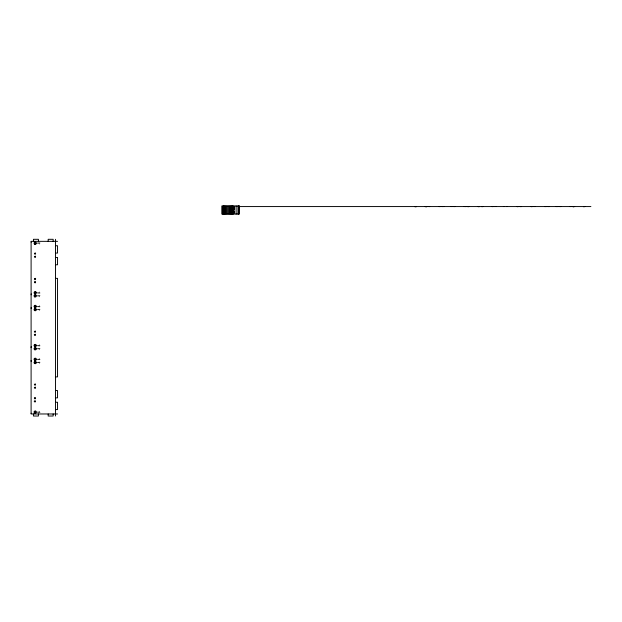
<?xml version="1.0" encoding="UTF-8"?>
<svg xmlns="http://www.w3.org/2000/svg" width="622" height="622" viewBox="0 0 622 622"><rect width="100%" height="100%" fill="white"/><g stroke="black" fill="none" stroke-linecap="round" stroke-linejoin="round"><path stroke-width="0.47" stroke-dasharray="3.11 2.33" d="M37.32 242.93L39.971 242.751L39.971 244.625L39.458 244.625L39.652 243.396L37.343 243.396M37.343 292.62L39.652 292.62L39.458 291.384L39.971 291.384L39.971 293.257L37.32 293.086M37.32 295.606L39.971 295.427L39.971 297.3L39.458 297.3L39.652 296.072L37.343 296.072M37.343 306.296L39.652 306.296L39.458 305.06L39.971 305.06L39.971 306.934L37.32 306.763M37.32 309.336L39.971 309.165L39.971 311.039L39.458 311.039L39.652 309.81L37.343 309.81M37.343 345.358L39.652 345.358L39.458 344.129L39.971 344.129L39.971 346.003L37.32 345.832M37.32 348.468L39.971 348.289L39.971 350.163L39.458 350.163L39.652 348.934L37.343 348.934M37.343 359.158L39.652 359.158L39.458 357.922L39.971 357.922L39.971 359.796L37.32 359.625M37.32 362.268L39.971 362.09L39.971 363.971L39.458 363.971L39.652 362.735L37.343 362.735M37.343 411.958L39.652 411.958L39.458 410.73L39.971 410.73L39.971 412.604L37.32 412.425M234.782 205.975L234.782 213.167M234.393 206.877L234.377 213.167M234.315 205.975L234.307 213.167M234.206 206.877L234.206 213.167M234.035 206.877L234.035 213.167M234.634 213.167L234.634 206.877L234.595 213.167"/><path stroke-width="0.93" d="M35.135 243.941L35.143 243.303L34.505 243.295M35.135 310.355L35.143 309.709L34.505 309.702M35.135 307.167L35.143 306.529L34.505 306.522M35.135 296.616L35.143 295.979L34.505 295.971M35.135 293.491L35.143 292.853L34.505 292.845M35.135 349.478L35.143 348.841L34.505 348.833M35.135 346.236L35.571 344.806L34.342 345.132L35.283 346.236L35.143 345.591L34.505 345.583M35.283 310.355L35.291 309.717L35.936 309.725M35.135 363.279L35.781 362.478L35.532 361.794L34.342 362.214L35.283 363.287L35.143 362.642L34.505 362.634M35.135 360.029L35.143 359.392L34.505 359.384M35.135 412.829L35.143 412.192L34.505 412.184M35.283 360.029L35.291 359.392L35.936 359.399M35.283 243.941L35.291 243.303L35.936 243.155L35.298 243.148L35.151 242.51L35.143 243.148L34.505 243.14M35.283 296.616L35.291 295.979L35.936 295.831L35.298 295.823L35.151 295.186L35.143 295.823L34.505 295.815M35.283 293.491L35.291 292.853L35.936 292.705L35.298 292.698L35.306 292.06L35.143 292.698L34.505 292.69M35.936 309.569L35.298 309.562L35.151 308.924L35.143 309.562L34.505 309.554M35.283 307.167L35.291 306.529L35.936 306.382L35.298 306.374L35.306 305.736L35.143 306.374L34.505 306.366M34.949 349.416C36.519 349.735 35.26 346.796 35.143 348.685L34.505 348.678M35.283 346.236L35.291 345.599L35.936 345.451L35.298 345.443L35.306 344.806L35.143 345.443L34.505 345.435M35.936 359.244L35.298 359.236L35.306 358.599L35.143 359.236L34.505 359.228M35.283 363.287L35.291 362.642L35.936 362.649L35.298 362.494L35.306 361.856L35.143 362.486L34.505 362.478M35.283 349.478L35.291 348.841L35.936 348.849M35.05 349.424C33.339 349.315 35.438 346.726 35.298 348.685L35.936 348.693M35.283 412.829L35.291 412.192L35.936 412.052L35.298 412.044L35.306 411.406L35.143 412.036L34.505 412.028M34.412 243.101C36.239 240.722 35.711 245.752 34.42 243.015M34.334 295.761C36.169 293.374 35.625 298.428 34.342 295.675M34.28 401.314C36.107 398.935 35.563 403.973 34.28 401.229M478.497 206.574L478.093 206.566L479.57 206.566L477.906 206.566L478.777 206.574M531.017 206.574L532.448 206.566L531.165 206.566M481.506 206.574L482.944 206.574L481.389 206.566M506.666 206.566L507.591 206.481M534.158 206.488C537.307 206.442 533.497 206.535 534.251 206.574M573.22 206.488L574.666 206.481L572.994 206.66M450.499 206.473L451.899 206.566M465.606 206.481L464.144 206.481L465.909 206.566L464.766 206.574M478.621 206.566L479.375 206.566L478.505 206.566M491.979 206.574L493.083 206.566M545.012 206.473L546.077 206.574L544.911 206.481M416.048 206.481L414.858 206.473M426.894 206.66L425.464 206.66L426.645 206.66M467.285 206.566C471.896 206.574 465.046 206.566 468.708 206.574M517.216 206.574L518.351 206.566M520.668 206.574L520.186 206.566L521.601 206.566M573.328 206.66C571.618 206.605 575.42 206.698 573.779 206.652M429.507 206.566L428.317 206.481L429.507 206.574M584.361 206.473L583.661 206.481L585.123 206.473M503.408 206.481L504.294 206.481M557.195 206.481L556.037 206.481L557.491 206.566L556.052 206.566L556.667 206.488M570.265 206.481C572.714 206.426 569.146 206.621 570.428 206.566M560.033 206.574C562.739 206.496 556.713 206.504 560.391 206.574M584.517 206.481L584.929 206.481M428.947 206.566L429.685 206.566M439.832 206.566L440.563 206.481L439.085 206.566L440.189 206.566M531.398 206.566L531.732 206.574M548.884 206.473L547.788 206.481L549.288 206.574M482.579 206.574L481.692 206.574M584.633 206.481L583.459 206.66L584.688 206.66M531.771 206.574L531.569 206.574M439.529 206.574L440.018 206.481M503.369 206.566L503.82 206.488M517.224 206.574C519.945 206.582 515.521 206.566 517.535 206.566M492.608 206.574L492.01 206.574M545.269 206.481L544.662 206.566L546.077 206.574M548.145 206.566L548.876 206.566M574.122 206.481L573.414 206.488M239.462 206.566L590.9 206.566M57.543 241.344L31.1 241.344L31.1 413.972L57.543 413.972M55.498 245.737L57.543 245.737L57.543 253.061L55.498 253.061M55.498 257.454L57.543 257.454L57.543 264.778L55.498 264.778M55.498 278.361L57.543 278.361L57.543 376.901L55.498 376.901M55.498 390.538L57.543 390.538L57.543 397.862L55.498 397.862M55.498 402.255L57.543 402.255L57.543 409.579L55.498 409.579M454.363 206.473C452.264 206.582 456.626 206.59 454.48 206.481M495.804 206.481C493.915 206.558 497.662 206.558 495.921 206.488M534.352 206.488L535.029 206.566M548.62 206.574L549.032 206.473M559.917 206.566L559.209 206.481L560.445 206.566M415.418 206.481L415.83 206.481M439.357 206.574L439.637 206.488M442.957 206.481C440.78 206.59 445.127 206.574 443.082 206.488M520.614 206.574L521.244 206.566M415.014 206.473L415.512 206.481M467.853 206.566L468.747 206.574M531.18 206.574L531.732 206.566M238.63 205.975L238.591 214.069M238.405 205.975L238.405 214.069M238.047 205.975L238.047 214.069M236.119 205.975L236.119 214.069M233.009 205.975L233.009 214.069M232.923 205.975L232.923 214.069M232.667 205.975L232.667 214.069M232.231 205.975L232.231 214.069M231.625 205.975L231.625 214.069M230.902 205.975L230.902 214.069M230.078 205.975L230.078 214.069M229.137 205.975L229.137 214.069M228.103 205.975L228.103 214.069M227.022 205.975L227.022 214.069M226.043 205.975L226.043 214.069M225.18 205.975L225.18 214.069M224.41 205.975L224.41 214.069M223.788 205.975L223.788 214.069M223.337 205.975L223.337 214.069M55.498 239.299L55.498 416.025M53.15 241.344L53.15 239.299L48.174 239.299L48.174 241.344M53.15 413.972L53.15 416.025L48.174 416.025L48.174 413.972M38.424 241.344L38.424 239.299L33.44 239.299L33.44 241.344M38.424 413.972L38.424 416.025L33.44 416.025L33.44 413.972M31.186 241.701L31.186 242.137M31.186 293.879L31.186 294.812M31.186 307.556L31.186 307.991M31.186 308.108L31.186 308.551M31.186 346.617L31.186 347.06M31.186 347.231L31.186 347.675M31.186 360.418L31.186 360.853M31.186 361.04L31.186 361.475M31.186 413.218L31.186 413.653M34.404 256.661C35.524 259.366 36.403 254.53 34.404 256.661M34.42 282.077C35.54 284.775 36.418 279.939 34.42 282.077M34.397 309.461C35.516 312.166 36.395 307.322 34.397 309.461M34.342 334.737C35.462 337.435 36.348 332.599 34.342 334.737M34.366 387.63C35.485 390.328 36.364 385.492 34.366 387.63M34.412 253.411C35.314 256.21 36.589 251.436 34.412 253.411M34.435 278.827C35.33 281.618 36.605 276.852 34.435 278.827M34.42 292.472C35.314 295.271 36.597 290.497 34.42 292.472M34.412 306.211C35.306 309.002 36.581 304.236 34.412 306.211M34.358 331.487C35.252 334.278 36.527 329.512 34.358 331.487M34.358 358.964C35.252 361.763 36.527 356.989 34.358 358.964M34.373 384.38C35.267 387.172 36.55 382.406 34.373 384.38M34.366 398.026C35.26 400.825 36.535 396.051 34.366 398.026M34.35 411.764C35.244 414.555 36.527 409.789 34.35 411.764M414.874 206.66L416.312 206.66L414.874 206.66M425.106 206.481L426.544 206.481L425.106 206.481M442.328 206.566L443.704 206.481L442.328 206.566M454.565 206.566C452.07 206.582 456.151 206.372 454.565 206.566M239.431 205.975L221.829 205.975L221.829 214.069L239.431 214.069L239.431 205.975M222.987 214.069L222.987 205.975L222.94 214.069M34.638 413.07A1.135 1.135 0 0 0 36.348 412.114A1.135 1.135 0 0 0 34.669 411.111A1.135 1.135 0 0 0 34.638 413.07M34.638 363.528A1.135 1.135 0 0 0 36.348 362.564A1.135 1.135 0 0 0 34.669 361.569A1.135 1.135 0 0 0 34.638 363.528M34.638 349.719A1.135 1.135 0 0 0 36.348 348.763A1.135 1.135 0 0 0 34.669 347.76A1.135 1.135 0 0 0 34.638 349.719M34.638 360.27A1.135 1.135 0 0 0 36.348 359.314A1.135 1.135 0 0 0 34.669 358.311A1.135 1.135 0 0 0 34.638 360.27M34.638 310.596A1.135 1.135 0 0 0 36.348 309.639A1.135 1.135 0 0 0 34.669 308.636A1.135 1.135 0 0 0 34.638 310.596M34.638 346.477A1.135 1.135 0 0 0 36.348 345.521A1.135 1.135 0 0 0 34.669 344.518A1.135 1.135 0 0 0 34.638 346.477M34.638 296.857A1.135 1.135 0 0 0 36.348 295.901A1.135 1.135 0 0 0 34.669 294.898A1.135 1.135 0 0 0 34.638 296.857M34.638 307.408A1.135 1.135 0 0 0 36.348 306.452A1.135 1.135 0 0 0 34.669 305.449A1.135 1.135 0 0 0 34.638 307.408M34.638 293.732A1.135 1.135 0 0 0 36.348 292.775A1.135 1.135 0 0 0 34.669 291.772A1.135 1.135 0 0 0 34.638 293.732M34.638 244.182A1.135 1.135 0 0 0 36.348 243.225A1.135 1.135 0 0 0 34.669 242.222A1.135 1.135 0 0 0 34.638 244.182"/></g></svg>
